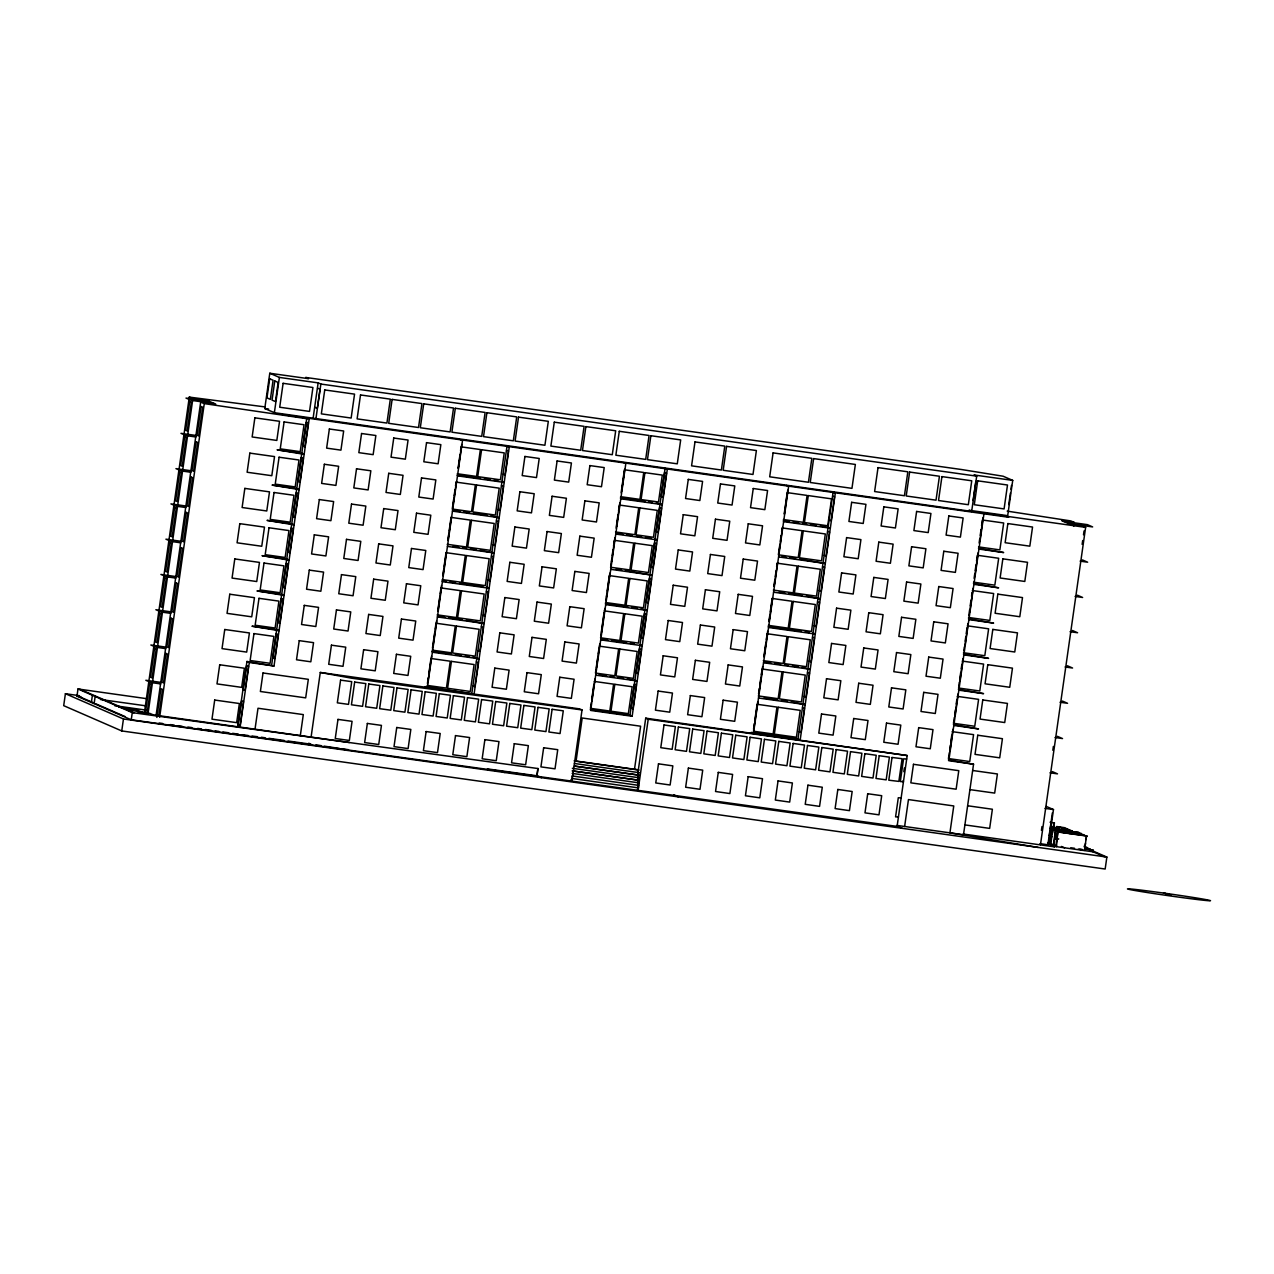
<?xml version="1.0" encoding="UTF-8"?>
<svg xmlns="http://www.w3.org/2000/svg" width="1274" height="1274" viewBox="0 0 1274 1274"><rect width="100%" height="100%" fill="white"/><g stroke="black" fill="none" stroke-linecap="round" stroke-linejoin="round"><path stroke-width="1.5" d="M79.179 695.652L65.404 693.709L63.7 705.669L121.747 730.942L1105.163 869.027L1106.867 857.068L1086.802 848.341M637.557 775.468L645.711 718.17L907.184 755.53L897.135 826.093L895.081 826.125L131.254 719.794L76.966 696.161L77.985 688.979L146.653 698.662M91.378 702.436L92.397 695.254M94.133 703.63L95.152 696.448M121.747 730.942L123.451 718.982L65.404 693.709M131.254 719.794L132.273 712.612L77.985 688.979M144.408 712.628L189.3 397.106L264.881 406.9M147.959 714.173L192.868 398.651L189.3 397.106M156.049 715.622L200.687 402.058L215.768 404.177L207.965 400.769L192.868 398.651M156.861 717.421L160.938 688.724L162.546 689.409L158.724 716.195M159.648 717.182L204.286 403.619L200.687 402.058M971.664 511.415L274.372 412.696L264.769 408.524L269.785 373.25L308.531 378.681L305.664 377.438L961.488 469.517L1003.116 476.221L1012.719 480.394L1007.686 515.667L968.941 510.237L971.664 511.415L976.696 476.142L973.957 474.963L1012.719 480.394M274.372 412.696L279.388 377.423L269.785 373.25M237.744 726.148L246.949 661.477L274.021 665.984L309.168 419.05L204.286 403.619M240.101 727.183L249.306 662.512L246.949 661.477M254.991 729.381L258.001 708.248L303.308 714.603L300.298 735.751M271.665 664.948L306.811 418.015M313.117 418.143L318.134 382.869L279.388 377.423M315.841 419.337L320.873 384.047L318.134 382.869M311.079 737.152L320.284 672.465L579.543 708.87L582.027 709.952L571.994 780.516L570.688 779.943M427.427 683.485L428.239 677.72M428.781 673.866L430.978 658.499L450.248 661.206L446.426 688.103L427.14 685.396M432.443 648.195L434.625 632.828M435.182 628.99L435.995 623.225L455.28 625.932L451.442 652.829L432.173 650.122M437.73 611.01L439.657 597.554M440.199 593.7L441.011 587.935L460.296 590.642L456.458 617.556L437.189 614.848M442.763 575.721L443.575 569.956M444.116 566.118L446.043 552.661L465.313 555.368L461.491 582.282L442.205 579.574M447.779 540.447L448.591 534.682M449.149 530.844L451.06 517.387L470.329 520.095L466.507 547.008L447.222 544.301M453.624 499.408L452.254 509.027L471.523 511.734L475.361 484.821L456.076 482.113L455.535 485.951M454.165 495.57L454.977 489.805M458.099 467.972L460.01 454.531M460.551 450.678L461.092 446.84L480.378 449.547L476.556 476.444L457.27 473.737M428.175 680.061L431.583 656.142M433.208 644.787L436.6 620.868M438.224 609.498L441.505 585.53M443.241 574.224L446.378 552.152M448.257 538.95L451.41 516.878M453.289 503.676L456.426 481.604M458.306 468.402L461.714 444.483M471.874 693.104L507.02 446.171L509.234 447.142L474.087 694.075L426.965 686.75M537.055 775.739L537.931 768.493L536.895 775.675L541.53 777.697M572.265 778.605L572.344 776.057M576.071 761.056L582.202 717.995L640.615 726.212L634.5 769.257M591.279 702.563L590.451 708.328L609.784 711.051L613.606 684.138L594.289 681.431M591.821 698.725L593.732 685.269M597.665 657.687L595.468 673.054L614.801 675.777L618.638 648.864L599.306 646.157M598.207 653.833L599.035 648.068M600.771 635.853L604.051 612.794M605.787 600.58L606.615 594.815M607.157 590.977L609.338 575.593L628.671 578.316L624.849 605.214L605.516 602.506M610.803 565.306L611.631 559.541M612.173 555.703L613.001 549.938M613.542 546.084L614.371 540.319L633.688 543.043L629.866 569.94L610.533 567.233M616.106 528.105L618.017 514.648M618.559 510.81L619.387 505.045L638.72 507.753L634.882 534.666L615.549 531.959M621.123 492.831L624.403 469.772L643.736 472.479L639.914 499.392L620.581 496.669M591.757 701.146L594.894 679.074M596.503 667.719L599.799 643.752M601.535 632.43L604.816 608.462M606.551 597.156L609.832 573.189M611.568 561.882L614.864 537.915M616.584 526.608L619.881 502.641M621.616 491.334L624.754 469.262M623.607 462.542L625.821 463.513L590.674 710.446L632.159 716.259L667.305 469.326L665.092 468.37L629.945 715.303L590.212 709.682M637.637 779.847L638.37 769.799L574.144 760.785M637.589 782.093L638.672 772.506M637.685 783.414L638.592 775.054L574.367 766.04M637.637 785.66L638.513 777.602M637.86 786.074L638.433 780.15L572.249 770.85M638.354 782.682L638.449 787.889L572.01 778.478M645.711 718.17L648.211 719.253L638.178 789.8L637.382 789.466M753.539 729.269L754.367 723.505M754.909 719.667L757.09 704.283L776.965 707.086L773.143 733.983L753.268 731.196M758.556 693.996L759.384 688.231M759.925 684.393L760.753 678.628M761.295 674.774L762.123 669.009L781.997 671.796L778.159 698.709L758.285 695.923M763.859 656.795L765.77 643.338M766.311 639.5L767.139 633.735L787.014 636.522L783.192 663.436L763.317 660.649M768.875 621.521L769.703 615.756M770.244 611.918L772.155 598.462L792.03 601.248L788.208 628.162L768.333 625.359M773.891 586.247L774.719 580.482M775.261 576.644L776.089 570.863M776.63 567.026L777.188 563.188L797.046 565.974L793.224 592.888L773.35 590.085M779.736 545.208L778.366 554.811L798.241 557.598L802.079 530.701L782.204 527.914L781.647 531.752M780.293 541.354L781.105 535.59M784.211 513.772L787.221 492.624L807.095 495.427L803.273 522.324L783.399 519.537M754.304 725.846L757.712 701.942M759.32 690.572L762.616 666.605M764.336 655.298L767.633 631.331M769.369 620.024L772.506 597.952M774.385 584.75L777.522 562.662M779.401 549.476L782.554 527.388M784.434 514.186L787.714 490.235M903.823 771.741L904.365 767.951M904.62 826.492L908.458 799.578L953.764 805.948L949.926 832.846L1038.151 847.433M973.097 500.459L975.82 481.333M949.257 752.791L948.445 758.556L969.737 761.549L973.575 734.636L952.267 731.658M949.815 748.953L950.356 745.099M950.914 741.261L951.726 735.496M954.29 717.517L953.462 723.282L974.753 726.276L978.591 699.362L957.3 696.368M954.831 713.679L955.373 709.825M956.201 704.06L956.742 700.222M958.765 686.081L959.306 682.243M959.848 678.389L960.676 672.624M961.217 668.786L961.774 664.948M963.781 650.807L964.322 646.969M965.151 641.204L965.692 637.35M966.233 633.512L967.062 627.748M968.797 615.533L969.625 609.768M970.167 605.914L970.995 600.15M971.536 596.312L972.078 592.474M974.1 578.332L974.642 574.494M975.183 570.641L976.011 564.876M976.553 561.038L977.381 555.273L998.673 558.267L994.835 585.164L973.543 582.17M979.117 543.058L979.658 539.221M980.216 535.367L981.028 529.602M981.569 525.764L982.397 519.999L1003.689 522.993L999.867 549.89L978.559 546.896M949.878 751.437L952.904 729.317M954.911 716.163L957.937 694.027M959.927 680.889L962.953 658.754M964.944 645.615L968.081 623.527M969.705 612.173L973.113 588.254M974.721 576.899L978.018 552.932M979.738 541.625L983.034 517.658M1008.769 504.552L1010.409 493.086M1010.951 489.248L1011.492 485.426M948.366 759.973L973.543 764.209L963.494 834.757L896.864 825.393M1073.648 526.337L1074.205 522.404L1070.781 520.923L1007.193 511.129M1041.431 830.393L1041.973 826.555M1052.834 750.275L1053.375 746.437M1082.136 544.348L1082.693 540.526M1083.505 534.793L1084.047 530.955M1040.444 844.869L1085.623 527.372L1082.024 525.812L1069.491 524.044L1061.688 520.652L1074.205 522.404M1048.661 838.993L1048.454 844.837L1053.471 809.563L1046.273 806.426M1049.187 835.266L1049.983 829.661M1050.524 825.934L1052.372 812.892M1048.279 843.101L1050.094 830.377M1050.079 843.882L1052.149 829.31L1081.483 833.626L1052.149 829.31M1053.98 844.63L1050.747 844.168L1052.818 829.597M1052.467 833.1L1052.993 829.406L1051.337 828.673L1050.286 836.078L1051.942 836.811M1053.104 828.211L1053.614 824.565M1054.028 826.683L1053.885 822.749M1084.078 834.757L1055.413 830.728L1053.343 845.299L1056.465 846.669L1093.14 851.812L1093.363 850.299L1085.432 848.261M1054.012 845.602L1055.413 830.728M1069.969 833.483L1057.07 831.174L1056.003 838.579L1057.659 839.295M1055.812 846.382L1057.882 831.795L1086.547 835.824L1084.477 850.411M1056.465 846.669L1057.882 831.795M1085.496 843.292L1084.7 848.882L1093.363 850.299M1086.021 839.55L1086.547 835.824M1087.423 849.328L1087.63 847.799L1084.078 846.255M1090.241 848.93L1090.018 850.459L1104.447 856.733M907.184 755.53L648.211 719.253M906.658 758.986L903.553 758.842L900.32 781.567L903.425 781.71M901.068 797.938L898.297 797.731L895.574 816.873L898.425 816.952M138.309 712.437L142.194 712.883M582.027 709.952L351.321 678.15L320.284 672.465M132.273 712.612L538.074 768.556M537.278 775.834L487.401 768.891M349.442 742.519L153.246 714.857L149.822 713.376A54.002 1.226 8.1 0 1 124.454 708.678M341.289 748.698L348.423 749.685M320.873 384.047L976.696 476.142M264.769 408.524L268.639 409.065M209.255 401.342L186.004 398.077L191.227 400.339L214.478 403.603M1062.994 521.209L1087.423 524.649L1092.646 526.926L1068.201 523.487M1085.623 527.372L981.601 512.769L983.958 513.788L948.811 760.721L973.543 764.209M196.483 435.517L180.988 433.351L186.211 435.628L195.893 436.982M1080.113 561.133L1087.63 562.2L1082.406 559.923M457.079 475.106L480.441 478.387M484.327 478.928L490.172 479.741M494.073 480.298L497.959 480.839M620.327 498.023L644.851 501.462M648.609 501.988L652.384 502.529M656.158 503.055L662.289 504.615L620.804 498.787M783.207 520.891L789.052 521.719M792.938 522.26L798.782 523.088M802.668 523.63L806.569 524.171M810.455 524.713L816.3 525.541M820.185 526.082L826.03 526.91M978.48 548.314L1003.657 552.55L978.942 549.078M457.493 475.855L504.201 482.416L501.845 481.381M783.621 521.639L830.329 528.2L827.973 527.181M191.466 470.807L175.955 468.625L181.195 470.902L190.877 472.256M1075.081 596.423L1082.613 597.474L1077.39 595.197M454.006 510.651L459.85 511.463M463.736 512.021L469.58 512.833M473.482 513.39L487.098 515.301M491 515.843L499.185 517.69L452.477 511.129M617.189 533.567L622.859 534.363M626.617 534.889L632.286 535.685M636.044 536.211L641.714 537.007M645.472 537.532L651.141 538.329M782.077 556.722L785.978 557.264M789.864 557.805L795.709 558.633M799.594 559.175L825.313 563.474L778.589 556.929M973.463 583.588L998.641 587.824L973.909 584.352M615.788 534.061L657.257 539.889L654.9 538.854M972.349 590.547L993.656 593.541L989.818 620.438L968.527 617.46M186.45 506.081L170.939 503.899L176.162 506.176L185.861 507.53M1070.064 631.697L1077.581 632.748L1072.374 630.471M452.891 546.466L458.72 547.294M462.621 547.836L466.507 548.393M470.409 548.935L476.237 549.747M480.139 550.304L494.169 552.964L447.445 546.403M615.947 569.367L621.601 570.163M625.375 570.688L652.24 575.163L610.756 569.335M779.003 592.267L784.848 593.079M788.733 593.636L802.365 595.547M806.251 596.089L820.281 598.764L773.573 592.203M968.447 618.861L993.624 623.097L968.893 619.626M967.332 625.821L988.624 628.815L984.802 655.712L963.51 652.734M181.418 541.354L165.923 539.173L171.146 541.45L180.828 542.804M1065.048 666.971L1072.565 668.022L1067.341 665.745M442.03 580.928L445.916 581.47M449.802 582.027L455.646 582.839M459.548 583.396L482.894 586.661M605.277 603.844L627.891 607.029M631.665 607.555L637.318 608.351M641.093 608.876L647.224 610.437L605.739 604.609M768.142 626.728L801.235 631.363M805.12 631.92L809.022 632.461M963.415 654.135L988.592 658.371L963.877 654.9M442.428 581.677L489.136 588.238L486.795 587.218M768.556 627.477L815.264 634.038L812.908 633.003M604.322 610.867L623.655 613.59L619.817 640.488L600.5 637.78M962.316 661.095L983.608 664.088L979.786 691.002L958.478 688.008M176.401 576.628L160.906 574.447L166.13 576.724L175.812 578.093M1060.032 702.245L1067.548 703.296L1062.325 701.034M438.957 616.473L444.785 617.301M448.687 617.842L462.303 619.753M466.204 620.311L484.12 623.512L437.412 616.95M602.14 639.389L607.794 640.185M611.568 640.711L626.649 642.829M630.423 643.37L634.181 643.896M765.069 662.273L770.913 663.085M774.799 663.643L780.644 664.455M784.529 665.012L788.431 665.554M792.317 666.095L798.161 666.923M802.047 667.465L810.248 669.312L763.54 662.751M958.398 689.425L983.576 693.645L958.844 690.174M600.723 639.882L642.192 645.711L639.851 644.692M171.385 611.902L155.874 609.72L161.113 611.998L170.796 613.367M1054.999 737.519L1062.532 738.57L1057.309 736.308M431.982 651.476L451.442 654.215M455.344 654.756L461.172 655.584M465.074 656.126L468.959 656.667M472.861 657.225L479.104 658.785L432.396 652.24M599.003 674.933L606.535 676M610.31 676.526L614.084 677.051M617.858 677.577L623.512 678.373M627.286 678.899L637.175 680.985L595.691 675.156M763.938 698.088L777.57 700.015M781.456 700.557L787.3 701.369M791.186 701.926L805.232 704.586L758.508 698.025M953.382 724.699L978.559 728.919L953.828 725.447M166.353 647.176L150.858 645.01L156.081 647.272L165.779 648.641M1049.983 772.792L1057.5 773.859L1052.292 771.582M753.077 732.55L798.002 738.904L833.132 491.971L835.346 492.927L800.199 739.86L797.858 738.84M249.306 662.512L274.021 665.984M972.731 770.499L997.399 773.971L994.676 793.097L970.008 789.641M161.336 682.45L145.841 680.284L151.065 682.561L160.747 683.915M1044.967 808.369L1053.471 809.563M967.699 805.773L992.382 809.245L989.659 828.387L964.975 824.915M1050.063 822.208L1054.538 823.036M1050.716 826.73L1059.299 828.259L1049.935 826.953M574.797 761.056L639.022 770.085M1049.68 828.227L1079.014 832.543L1050.349 828.514M574.447 763.492L638.943 772.633M1058.551 832.081L1087.216 836.11M76.966 696.161L80.899 696.703M100.439 699.49L145.602 705.796M574.622 766.152L638.863 775.165M572.344 768.302L638.768 777.713M114.708 705.7L145.984 710.096M118.705 707.07L135.777 709.475L144.137 713.106M1058.774 838.945L1055.031 838.419L1056.831 839.2M572.52 770.961L638.688 780.261M572.169 773.398L638.608 782.809M1084.429 847.353L1087.63 847.799M572.09 775.946L638.529 785.341M1050.843 843.261L1047.61 842.815L1050.747 844.168M1056.576 845.761L1050.094 844.853L1054.872 846.923L963.08 833.992M1070.781 847.751L1074.523 848.277M1039.934 843.643L1048.454 844.837M1079.779 849.217L1082.008 849.328M1083.027 850.204L1078.33 849.01M159.17 723.011L162.642 723.505M170.413 724.587L174.299 725.145M178.201 725.686L182.086 726.228M187.915 727.056L191.801 727.597M197.629 728.409L201.515 728.967M205.401 729.508L211.229 730.321M215.131 730.878L219.017 731.419M222.902 731.961L228.731 732.789M232.616 733.33L238.445 734.143M242.331 734.7L248.159 735.512M257.428 736.706L252.061 736.053M261.266 737.248L265.088 737.773M268.91 738.315L284.213 740.465M288.035 741.006L310.999 744.223L308.706 743.22M123.451 718.982L1106.867 857.068M339.489 748.443L324.313 746.166M321.351 745.704L316 744.764M832.655 496.032L834.55 496.844L831.142 520.748L829.247 519.951M827.638 531.306L829.517 532.118L826.125 556.021L824.23 555.225M822.622 566.58L824.501 567.392L821.093 591.311L819.214 590.499M506.542 450.248L508.422 451.044L505.014 474.963L503.134 474.151M817.589 601.869L819.485 602.666L816.077 626.585L814.197 625.773M501.51 485.521L503.405 486.318L499.997 510.237L498.118 509.441M812.573 637.143L814.452 637.94L811.06 661.859L809.165 661.063M496.494 520.795L498.373 521.592L494.981 545.511L493.086 544.715M807.557 672.417L809.436 673.213L806.028 697.133L804.149 696.337M491.477 556.069L493.357 556.865L489.949 580.785L488.069 579.989M802.54 707.691L804.42 708.487L801.012 732.407L799.132 731.61M486.445 591.343L488.34 592.155L484.932 616.059L483.053 615.262M481.429 626.617L483.324 627.429L479.916 651.332L478.021 650.536M476.412 661.891L478.291 662.703L474.899 686.622L473.004 685.81M1006.333 516.241L1008.674 517.276L282.095 414.544M786.424 485.41L788.638 486.365L753.491 733.298L751.278 732.343M460.296 439.61L462.51 440.581L427.363 687.514L425.166 686.543M317.513 388.156L320.013 389.239L317.29 408.365L314.789 407.282M1062.58 830.266L1064.236 830.982M1057.07 831.174L1058.726 831.89M1049.298 835.919L1051.098 836.715M1061.433 846.446L1064.554 847.799M1167.605 893.631L1170.87 895.065L1163.465 893.058M902.486 781.217L903.377 781.599M897.135 826.093L902.358 828.355M629.802 715.24L632.159 716.259M673.85 794.912L678.485 796.919M500.905 770.818L504.854 772.538M79.959 689.298L133.929 712.803M78.924 696.48L93.193 702.691M95.948 703.885L123.435 715.845A54.002 1.226 8.1 0 0 124.852 716.37M149.552 683.756L145.459 712.453L147.067 713.153L151.144 684.457L149.552 683.756M154.568 648.482L150.491 677.179L152.084 677.879L156.176 649.183L154.568 648.482M159.584 613.208L155.508 641.905L157.1 642.606L161.193 613.909L159.584 613.208M164.617 577.934L160.524 606.631L162.132 607.332L166.209 578.619L164.617 577.934M169.633 542.66L165.54 571.357L167.149 572.042L171.226 543.345L169.633 542.66M174.649 507.371L170.573 536.083L172.165 536.768L176.258 508.071L174.649 507.371M179.666 472.097L175.589 500.793L177.197 501.494L181.274 472.797L179.666 472.097M184.698 436.823L180.605 465.52L182.214 466.22L186.291 437.523L184.698 436.823M189.715 401.549L185.638 430.246L187.23 430.946L191.323 402.25L189.715 401.549M165.97 653.435L161.878 682.147L163.486 682.832L167.563 654.135L165.97 653.435M170.987 618.161L166.894 646.858L168.502 647.558L172.579 618.861L170.987 618.161M176.003 582.887L171.926 611.584L173.519 612.284L177.612 583.588L176.003 582.887M181.019 547.613L176.943 576.31L178.535 577.011L182.628 548.314L181.019 547.613M186.052 512.339L181.959 541.036L183.567 541.737L187.644 513.04L186.052 512.339M191.068 477.065L186.975 505.762L188.584 506.463L192.661 477.75L191.068 477.065M196.085 441.791L192.008 470.488L193.6 471.189L197.693 442.476L196.085 441.791M201.101 406.502L197.024 435.214L198.617 435.899L202.709 407.202L201.101 406.502M214.701 700.047L211.978 719.173L236.661 722.645L239.385 703.519L214.701 700.047M219.717 664.773L216.994 683.899L241.678 687.371L244.401 668.229L219.717 664.773M224.75 629.499L222.026 648.625L246.694 652.097L249.417 632.955L224.75 629.499M229.766 594.21L227.043 613.351L251.726 616.823L254.45 597.681L229.766 594.21M234.782 558.936L232.059 578.077L256.743 581.533L259.466 562.407L234.782 558.936M239.799 523.662L237.075 542.804L261.759 546.259L264.482 527.133L239.799 523.662M244.831 488.388L242.108 507.514L266.776 510.985L269.499 491.86L244.831 488.388M249.847 453.114L247.124 472.24L271.808 475.712L274.531 456.586L249.847 453.114M254.864 417.84L252.141 436.966L276.824 440.438L279.547 421.296L254.864 417.84M269.69 378.76L266.967 397.902L270.359 399.367L273.082 380.241L269.69 378.76M274.77 380.974L272.047 400.116L275.439 401.581L278.162 382.455L274.77 380.974M283.115 383.315L279.707 407.234L309.518 411.422L312.926 387.503L283.115 383.315M241.582 700.891L238.174 724.795L240.069 725.607L243.477 701.687L241.582 700.891M246.599 665.617L243.207 689.521L245.086 690.333L248.494 666.413L246.599 665.617M253.956 633.592L250.134 660.505L270.088 663.308L273.91 636.395L253.956 633.592M258.988 598.318L255.15 625.231L275.104 628.034L278.926 601.121L258.988 598.318M264.005 563.044L260.167 589.942L280.121 592.744L283.959 565.847L264.005 563.044M269.021 527.77L265.199 554.668L285.137 557.471L288.975 530.573L269.021 527.77M274.037 492.497L270.215 519.394L290.169 522.197L293.991 495.299L274.037 492.497M279.07 457.223L275.232 484.12L295.186 486.923L299.008 460.01L279.07 457.223M284.086 421.933L280.248 448.846L300.202 451.649L304.04 424.736L284.086 421.933M263.017 672.975L260.374 691.495L305.68 697.865L308.324 679.329L263.017 672.975M276.347 633.799L272.954 657.718L274.834 658.531L278.242 634.611L276.347 633.799M281.379 598.525L277.971 622.445L279.85 623.241L283.258 599.337L281.379 598.525M286.395 563.251L282.987 587.171L284.882 587.967L288.274 564.063L286.395 563.251M291.412 527.977L288.02 551.897L289.899 552.693L293.307 528.774L291.412 527.977M296.444 492.704L293.036 516.623L294.915 517.419L298.323 493.5L296.444 492.704M301.46 457.43L298.052 481.349L299.931 482.145L303.339 458.226L301.46 457.43M306.477 422.156L303.069 446.059L304.964 446.871L308.356 422.952L306.477 422.156M324.743 389.94L321.335 413.859L351.146 418.047L354.554 394.128L324.743 389.94M299.231 640.647L296.508 659.773L310.824 661.795L313.547 642.653L299.231 640.647M304.263 605.373L301.54 624.499L315.841 626.521L318.564 607.38L304.263 605.373M309.279 570.099L306.556 589.225L320.857 591.232L323.58 572.106L309.279 570.099M314.296 534.825L311.573 553.951L325.889 555.958L328.612 536.832L314.296 534.825M319.312 499.551L316.589 518.677L330.906 520.684L333.629 501.558L319.312 499.551M324.344 464.262L321.621 483.403L335.922 485.41L338.645 466.284L324.344 464.262M329.361 428.988L326.638 448.129L340.938 450.136L343.662 430.994L329.361 428.988M360.51 394.956L357.118 418.875L386.93 423.064L390.322 399.144L360.51 394.956M331.431 645.17L328.708 664.295L343.024 666.318L345.748 647.176L331.431 645.17M336.447 609.896L333.724 629.022L348.041 631.028L350.764 611.902L336.447 609.896M341.48 574.622L338.757 593.748L353.057 595.754L355.78 576.628L341.48 574.622M346.496 539.348L343.773 558.474L358.074 560.48L360.797 541.354L346.496 539.348M351.513 504.058L348.789 523.2L363.106 525.207L365.829 506.081L351.513 504.058M356.529 468.784L353.806 487.926L368.122 489.933L370.845 470.791L356.529 468.784M361.561 433.51L358.838 452.652L373.139 454.659L375.862 435.517L361.561 433.51M340.572 680.125L337.323 702.834L348.503 704.379L351.735 681.654L340.572 680.125M337.976 719.396L335.253 738.522L349.347 740.465L352.07 721.339L337.976 719.396M392.121 399.399L388.713 423.318L418.525 427.507L421.933 403.587L392.121 399.399M354.666 682.068L351.433 704.793L362.596 706.322L365.829 683.612L354.666 682.068M363.631 649.692L360.908 668.818L375.209 670.825L377.932 651.699L363.631 649.692M368.648 614.418L365.925 633.544L380.225 635.551L382.948 616.425L368.648 614.418M373.664 579.144L370.941 598.27L385.258 600.277L387.981 581.151L373.664 579.144M378.681 543.855L375.957 562.997L390.274 565.003L392.997 545.877L378.681 543.855M383.713 508.581L380.99 527.723L395.29 529.729L398.014 510.587L383.713 508.581M388.729 473.307L386.006 492.449L400.323 494.455L403.046 475.313L388.729 473.307M393.746 438.033L391.022 457.159L405.339 459.181L408.062 440.04L393.746 438.033M368.775 684.011L365.542 706.736L376.706 708.264L379.939 685.555L368.775 684.011M367.358 723.441L364.635 742.567L378.728 744.51L381.452 725.384L367.358 723.441M382.869 685.953L379.636 708.678L390.8 710.207L394.032 687.498L382.869 685.953M423.716 403.842L420.309 427.746L450.12 431.934L453.528 408.014L423.716 403.842M396.421 654.295L393.698 673.42L407.998 675.443L410.722 656.301L396.421 654.295M401.437 619.021L398.714 638.147L413.031 640.153L415.754 621.027L401.437 619.021M406.454 583.747L403.731 602.873L418.047 604.879L420.77 585.753L406.454 583.747M411.486 548.473L408.763 567.599L423.064 569.605L425.787 550.479L411.486 548.473M416.502 513.183L413.779 532.325L428.08 534.332L430.803 515.206L416.502 513.183M421.519 477.909L418.796 497.051L433.112 499.058L435.835 479.916L421.519 477.909M426.535 442.635L423.812 461.777L438.129 463.784L440.852 444.642L426.535 442.635M396.978 687.896L393.746 710.621L404.909 712.166L408.142 689.441L396.978 687.896M396.74 727.486L394.016 746.628L408.11 748.571L410.833 729.429L396.74 727.486M411.088 689.839L407.839 712.564L419.019 714.109L422.251 691.384L411.088 689.839M455.312 408.269L451.904 432.189L481.715 436.377L485.123 412.457L455.312 408.269M425.182 691.782L421.949 714.507L433.112 716.052L436.345 693.327L425.182 691.782M426.121 731.547L423.398 750.673L437.492 752.615L440.215 733.49L426.121 731.547M439.291 693.725L436.058 716.45L447.222 717.995L450.455 695.27L439.291 693.725M451.442 661.365L447.62 688.279L470.281 691.463L474.119 664.55L451.442 661.365M456.474 626.091L452.636 653.005L475.298 656.174L479.135 629.276L456.474 626.091M461.491 590.817L457.653 617.715L480.33 620.9L484.152 594.003L461.491 590.817M466.507 555.544L462.685 582.441L485.346 585.626L489.168 558.729L466.507 555.544M471.523 520.27L467.701 547.167L490.363 550.352L494.201 523.455L471.523 520.27M476.556 484.996L472.718 511.893L495.379 515.078L499.217 488.165L476.556 484.996M481.572 449.706L477.734 476.619L500.411 479.804L504.233 452.891L481.572 449.706M486.907 412.712L483.515 436.632L513.326 440.804L516.718 416.901L486.907 412.712M453.385 695.684L450.152 718.393L461.315 719.937L464.548 697.212L453.385 695.684M455.503 735.592L452.78 754.718L466.873 756.676L469.596 737.535L455.503 735.592M467.494 697.626L464.262 720.336L475.425 721.88L478.658 699.155L467.494 697.626M518.518 417.139L515.11 441.059L544.922 445.247L548.314 421.328L518.518 417.139M481.588 699.569L478.355 722.278L489.534 723.823L492.767 701.098L481.588 699.569M494.79 668.102L492.067 687.243L506.383 689.25L509.106 670.124L494.79 668.102M499.806 632.828L497.083 651.969L511.4 653.976L514.123 634.834L499.806 632.828M504.838 597.554L502.115 616.696L516.416 618.702L519.139 599.56L504.838 597.554M509.855 562.28L507.132 581.406L521.432 583.428L524.155 564.286L509.855 562.28M514.871 527.006L512.148 546.132L526.465 548.139L529.188 529.013L514.871 527.006M519.888 491.732L517.164 510.858L531.481 512.865L534.204 493.739L519.888 491.732M524.92 456.458L522.197 475.584L536.497 477.591L539.221 458.465L524.92 456.458M484.884 739.637L482.161 758.778L496.255 760.721L498.978 741.595L484.884 739.637M495.697 701.512L492.465 724.237L503.628 725.766L506.861 703.041L495.697 701.512M509.807 703.455L506.574 726.18L517.738 727.709L520.97 705L509.807 703.455M554.286 422.172L550.878 446.091L580.689 450.263L584.097 426.36L554.286 422.172M514.266 743.697L511.543 762.823L525.636 764.766L528.36 745.64L514.266 743.697M526.99 672.624L524.267 691.766L538.568 693.773L541.291 674.631L526.99 672.624M532.006 637.35L529.283 656.492L543.6 658.499L546.307 639.357L532.006 637.35M537.023 602.076L534.3 621.202L548.616 623.225L551.339 604.083L537.023 602.076M542.055 566.803L539.332 585.929L553.633 587.935L556.356 568.809L542.055 566.803M547.072 531.529L544.348 550.655L558.649 552.661L561.372 533.535L547.072 531.529M552.088 496.255L549.365 515.381L563.681 517.387L566.404 498.261L552.088 496.255M557.104 460.965L554.381 480.107L568.698 482.113L571.421 462.988L557.104 460.965M523.901 705.398L520.668 728.123L531.831 729.652L535.064 706.943L523.901 705.398M538.01 707.341L534.777 730.066L545.941 731.594L549.174 708.885L538.01 707.341M585.881 426.599L582.473 450.518L612.284 454.707L615.692 430.787L585.881 426.599M543.648 747.742L540.924 766.884L555.018 768.827L557.741 749.685L543.648 747.742M552.104 709.284L548.871 732.009L560.05 733.553L563.283 710.828L552.104 709.284M559.78 677.227L557.057 696.368L571.357 698.375L574.08 679.249L559.78 677.227M564.796 641.953L562.073 661.095L576.389 663.101L579.113 643.959L564.796 641.953M569.812 606.679L567.089 625.821L581.406 627.827L584.129 608.685L569.812 606.679M574.845 571.405L572.122 590.531L586.422 592.553L589.145 573.411L574.845 571.405M579.861 536.131L577.138 555.257L591.439 557.264L594.162 538.138L579.861 536.131M584.877 500.857L582.154 519.983L596.471 521.99L599.194 502.864L584.877 500.857M589.894 465.583L587.171 484.709L601.487 486.716L604.21 467.59L589.894 465.583M619.275 431.297L615.868 455.216L645.679 459.388L649.071 435.485L619.275 431.297M614.801 684.313L610.979 711.211L628.353 713.647L632.191 686.75L614.801 684.313M619.833 649.039L615.995 675.937L633.385 678.373L637.207 651.476L619.833 649.039M624.849 613.75L621.011 640.663L638.401 643.099L642.223 616.202L624.849 613.75M629.866 578.476L626.044 605.389L643.418 607.825L647.256 580.912L629.866 578.476M634.882 543.202L631.06 570.115L648.434 572.552L652.272 545.638L634.882 543.202M639.914 507.928L636.076 534.825L653.466 537.278L657.288 510.364L639.914 507.928M644.931 472.654L641.093 499.551L658.483 502.004L662.305 475.091L644.931 472.654M650.871 435.724L647.463 459.643L677.274 463.832L680.682 439.912L650.871 435.724M634.484 684.09L631.076 708.01L632.971 708.806L636.379 684.902L634.484 684.09M639.5 648.816L636.108 672.736L637.987 673.532L641.395 649.629L639.5 648.816M644.533 613.542L641.125 637.462L643.004 638.258L646.412 614.339L644.533 613.542M649.549 578.269L646.141 602.188L648.036 602.984L651.428 579.065L649.549 578.269M654.565 542.995L651.173 566.898L653.052 567.71L656.46 543.791L654.565 542.995M659.598 507.721L656.19 531.624L658.069 532.436L661.477 508.517L659.598 507.721M664.614 472.431L661.206 496.35L663.085 497.163L666.493 473.243L664.614 472.431M658.148 691.049L655.425 710.175L669.742 712.182L672.465 693.056L658.148 691.049M663.165 655.776L660.442 674.902L674.758 676.908L677.481 657.782L663.165 655.776M668.197 620.502L665.474 639.628L679.775 641.634L682.498 622.508L668.197 620.502M673.213 585.212L670.49 604.354L684.791 606.36L687.514 587.234L673.213 585.212M678.23 549.938L675.507 569.08L689.823 571.086L692.546 551.945L678.23 549.938M683.246 514.664L680.523 533.806L694.84 535.813L697.563 516.671L683.246 514.664M688.279 479.39L685.555 498.516L699.856 500.539L702.579 481.397L688.279 479.39M694.983 441.919L691.575 465.838L721.387 470.026L724.795 446.107L694.983 441.919M658.483 763.827L655.76 782.969L670.108 785.007L672.831 765.881L658.483 763.827M664.009 724.97L660.776 747.679L672.146 749.303L675.379 726.594L664.009 724.97M678.357 727.024L675.124 749.733L686.479 751.357L689.728 728.632L678.357 727.024M690.349 695.572L687.626 714.698L701.926 716.705L704.649 697.579L690.349 695.572M695.365 660.298L692.642 679.424L706.959 681.431L709.682 662.305L695.365 660.298M700.382 625.008L697.658 644.15L711.975 646.157L714.698 627.031L700.382 625.008M705.414 589.735L702.691 608.876L716.991 610.883L719.714 591.741L705.414 589.735M710.43 554.461L707.707 573.603L722.008 575.609L724.731 556.467L710.43 554.461M715.447 519.187L712.723 538.313L727.04 540.335L729.763 521.193L715.447 519.187M720.463 483.913L717.74 503.039L732.056 505.045L734.779 485.92L720.463 483.913M726.578 446.362L723.186 470.281L752.998 474.469L756.39 450.55L726.578 446.362M692.706 729.062L689.473 751.787L700.827 753.412L704.06 730.687L692.706 729.062M688.374 768.095L685.651 787.236L699.999 789.291L702.722 770.149L688.374 768.095M707.054 731.117L703.821 753.842L715.176 755.466L718.409 732.741L707.054 731.117M723.138 700.174L720.415 719.3L734.716 721.307L737.439 702.181L723.138 700.174M728.155 664.901L725.432 684.027L739.748 686.033L742.471 666.907L728.155 664.901M733.171 629.627L730.448 648.753L744.764 650.759L747.488 631.633L733.171 629.627M738.203 594.337L735.48 613.479L749.781 615.485L752.504 596.359L738.203 594.337M743.22 559.063L740.497 578.205L754.797 580.211L757.52 561.07L743.22 559.063M748.236 523.789L745.513 542.931L759.83 544.938L762.553 525.796L748.236 523.789M753.253 488.515L750.529 507.641L764.846 509.664L767.569 490.522L753.253 488.515M721.403 733.171L718.17 755.896L729.524 757.504L732.757 734.795L721.403 733.171M718.265 772.378L715.542 791.504L729.891 793.559L732.614 774.417L718.265 772.378M773.095 452.891L769.687 476.81L808.433 482.257L811.841 458.337L773.095 452.891M735.751 735.225L732.518 757.934L743.873 759.559L747.105 736.85L735.751 735.225M750.099 737.264L746.867 759.989L758.221 761.613L761.454 738.888L750.099 737.264M748.157 776.646L745.433 795.772L759.782 797.827L762.505 778.701L748.157 776.646M764.448 739.318L761.215 762.043L772.57 763.667L775.802 740.942L764.448 739.318M778.159 707.245L774.337 734.158L796.409 737.248L800.231 710.351L778.159 707.245M783.192 671.971L779.354 698.869L801.426 701.974L805.248 675.077L783.192 671.971M788.208 636.697L784.37 663.595L806.442 666.7L810.28 639.787L788.208 636.697M793.224 601.424L789.402 628.321L811.458 631.426L815.296 604.513L793.224 601.424M798.241 566.15L794.419 593.047L816.491 596.152L820.313 569.239L798.241 566.15M803.273 530.86L799.435 557.773L821.507 560.863L825.329 533.965L803.273 530.86M808.289 495.586L804.451 522.499L827.718 525.764L831.54 498.851L808.289 495.586M813.624 458.592L810.232 482.496L851.956 488.356L855.364 464.453L813.624 458.592M778.796 741.372L775.563 764.097L786.918 765.722L790.151 742.997L778.796 741.372M778.048 780.914L775.325 800.056L789.673 802.094L792.396 782.969L778.048 780.914M793.145 743.427L789.912 766.136L801.266 767.76L804.499 745.051L793.145 743.427M807.493 745.465L804.26 768.19L815.615 769.814L818.848 747.09L807.493 745.465M807.939 785.182L805.216 804.324L819.564 806.378L822.287 787.236L807.939 785.182M821.507 713.981L818.784 733.123L833.1 735.13L835.824 715.988L821.507 713.981M826.523 678.708L823.8 697.833L838.117 699.856L840.84 680.714L826.523 678.708M831.556 643.434L828.833 662.56L843.133 664.582L845.856 645.44L831.556 643.434M836.572 608.16L833.849 627.286L848.15 629.292L850.873 610.166L836.572 608.16M841.588 572.886L838.865 592.012L853.182 594.018L855.905 574.893L841.588 572.886M846.605 537.596L843.882 556.738L858.198 558.745L860.921 539.619L846.605 537.596M851.637 502.322L848.914 521.464L863.215 523.471L865.938 504.345L851.637 502.322M821.841 747.519L818.593 770.244L829.963 771.869L833.196 749.144L821.841 747.519M836.174 749.574L832.941 772.299L844.312 773.923L847.544 751.198L836.174 749.574M878.025 467.622L874.617 491.541L904.429 495.729L907.836 471.81L878.025 467.622M837.83 789.466L835.107 808.592L849.439 810.646L852.163 791.504L837.83 789.466M853.707 718.504L850.984 737.646L865.285 739.653L868.008 720.511L853.707 718.504M858.724 683.23L856.001 702.356L870.317 704.379L873.04 685.237L858.724 683.23M863.74 647.956L861.017 667.082L875.334 669.089L878.057 649.963L863.74 647.956M868.772 612.683L866.049 631.808L880.35 633.815L883.073 614.689L868.772 612.683M873.789 577.409L871.066 596.535L885.366 598.541L888.089 579.415L873.789 577.409M878.805 542.119L876.082 561.261L890.399 563.267L893.122 544.141L878.805 542.119M883.822 506.845L881.098 525.987L895.415 527.993L898.138 508.852L883.822 506.845M850.522 751.628L847.29 774.337L858.66 775.962L861.893 753.253L850.522 751.628M864.871 753.667L861.638 776.392L872.993 778.016L876.225 755.291L864.871 753.667M909.62 472.065L906.212 495.984L936.024 500.172L939.432 476.253L909.62 472.065M867.705 793.734L864.982 812.86L878.98 814.834L881.704 795.693L867.705 793.734M879.203 755.721L875.971 778.446L886.178 779.847L889.411 757.138L879.203 755.721M886.497 723.106L883.774 742.248L898.074 744.255L900.798 725.113L886.497 723.106M891.513 687.833L888.79 706.974L903.107 708.981L905.83 689.839L891.513 687.833M896.53 652.559L893.807 671.685L908.123 673.707L910.846 654.565L896.53 652.559M901.562 617.285L898.839 636.411L913.139 638.417L915.863 619.291L901.562 617.285M906.578 582.011L903.855 601.137L918.156 603.143L920.879 584.018L906.578 582.011M911.595 546.737L908.872 565.863L923.188 567.87L925.911 548.744L911.595 546.737M916.611 511.447L913.888 530.589L928.205 532.596L930.928 513.47L916.611 511.447M892.023 757.473L888.79 780.198L898.855 781.408L902.088 758.699L892.023 757.473M941.932 476.603L938.524 500.523L968.336 504.711L971.744 480.792L941.932 476.603M913.474 764.304L910.83 782.841L956.137 789.195L958.781 770.674L913.474 764.304M918.697 727.629L915.974 746.771L930.275 748.778L932.998 729.636L918.697 727.629M923.714 692.355L920.991 711.481L935.291 713.504L938.014 694.362L923.714 692.355M928.73 657.081L926.007 676.207L940.323 678.214L943.047 659.088L928.73 657.081M933.746 621.808L931.023 640.933L945.34 642.94L948.063 623.814L933.746 621.808M938.779 586.534L936.056 605.66L950.356 607.666L953.079 588.54L938.779 586.534M943.795 551.244L941.072 570.386L955.373 572.392L958.096 553.266L943.795 551.244M948.811 515.97L946.088 535.112L960.405 537.118L963.128 517.977L948.811 515.97M977.684 480.824L974.291 504.727L1004.087 508.915L1007.495 485.012L977.684 480.824M977.747 735.225L975.024 754.367L999.708 757.823L1002.431 738.697L977.747 735.225M982.764 699.952L980.04 719.077L1004.724 722.549L1007.447 703.423L982.764 699.952M987.78 664.678L985.057 683.804L1009.741 687.275L1012.464 668.149L987.78 664.678M992.812 629.404L990.089 648.53L1014.757 652.001L1017.48 632.86L992.812 629.404M997.829 594.13L995.105 613.256L1019.789 616.727L1022.512 597.586L997.829 594.13M1002.845 558.856L1000.122 577.982L1024.806 581.454L1027.529 562.312L1002.845 558.856M1007.861 523.566L1005.138 542.708L1029.822 546.164L1032.545 527.038L1007.861 523.566M1165.519 893.345L1160.136 892.596A41.978 0.956 8.1 0 0 1135.596 890.622A41.978 0.956 8.1 0 0 1205.491 900.447A41.978 0.956 8.1 0 0 1170.949 894.109L1165.519 893.345M301.795 453.289L277.063 449.818L304.152 454.324L301.795 453.289M296.778 488.579L272.047 485.091L299.135 489.598L296.778 488.579M291.746 523.853L267.03 520.381L294.103 524.872L291.746 523.853M286.73 559.127L261.998 555.655L289.087 560.146L286.73 559.127M281.713 594.401L256.982 590.929L284.07 595.42L281.713 594.401M276.697 629.674L251.965 626.203L279.038 630.694L276.697 629.674M1064.316 827.638L1056.592 826.555L1067.755 829.135L1064.316 827.638M1068.838 829.597L1061.115 828.514L1072.278 831.094L1068.838 829.597"/></g></svg>
